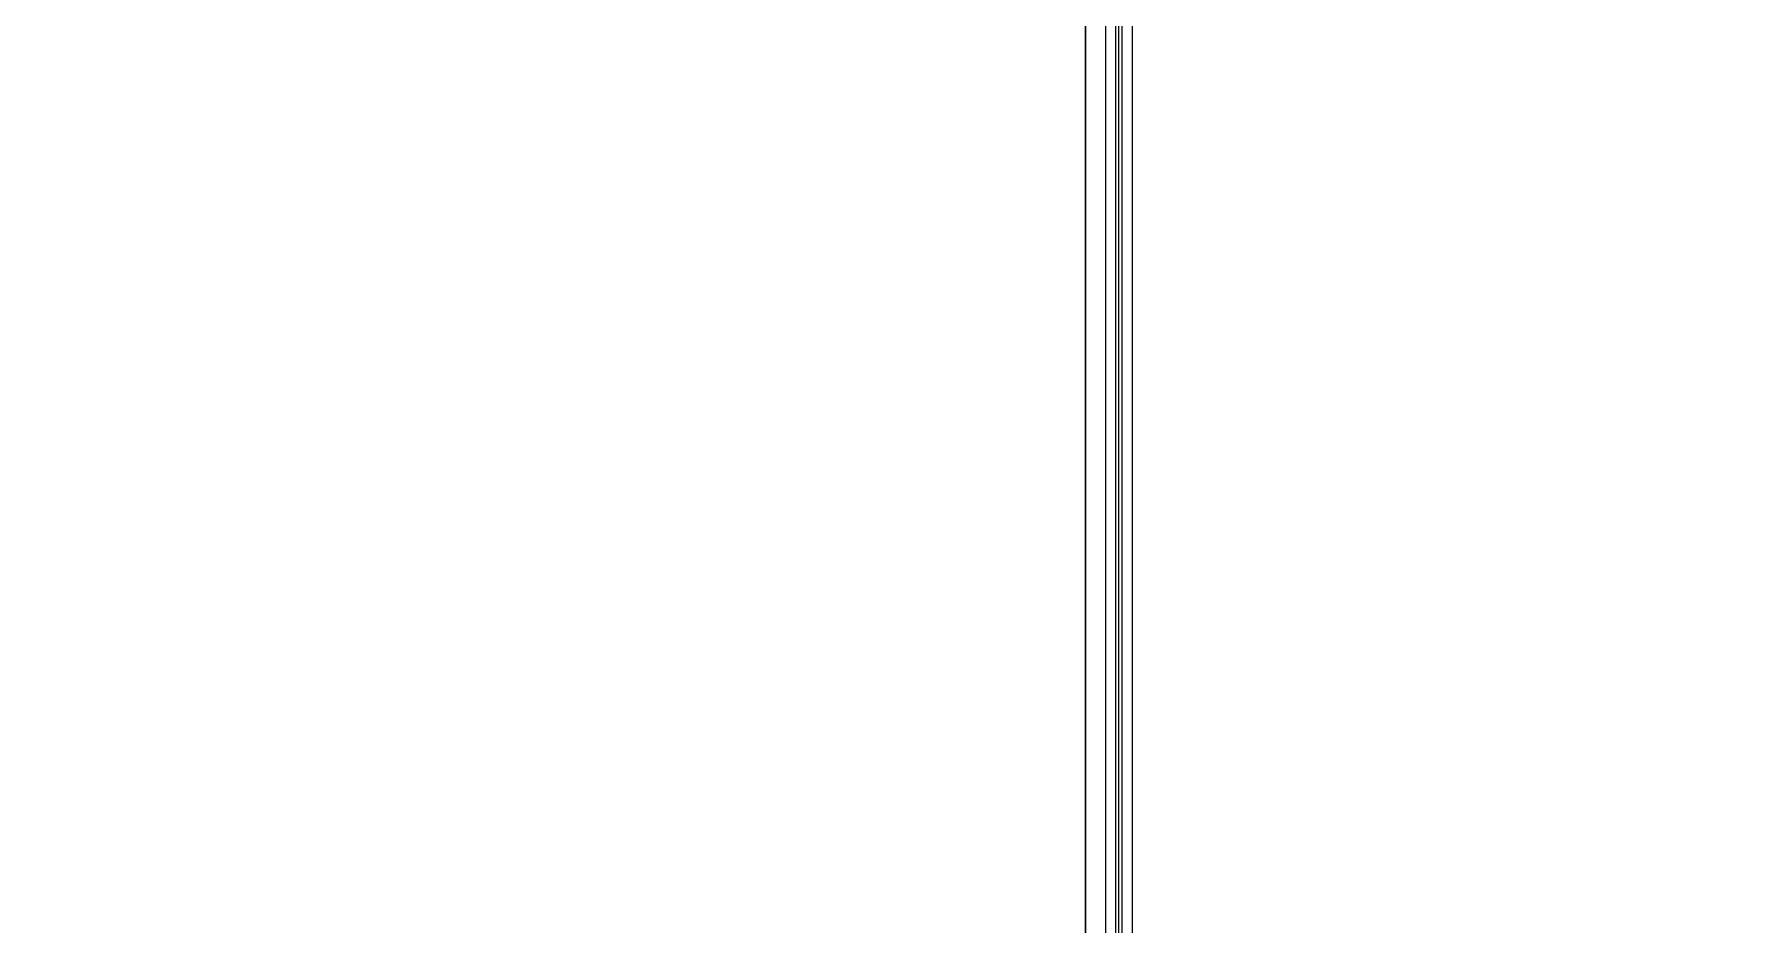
# Model space of a CAD drawing. Extents: x -2749 to 23780, y -1311 to 8245.
# Drawn here: x 3534.9 to 3791.9, y 2598 to 2731.5 of the extents above; entities that cross this region are included whole.
import ezdxf
from ezdxf.xclip import XClip

# ---------------------------------------------------------------- set-up
doc = ezdxf.new("R2010")
doc.units = 0
doc.header["$MEASUREMENT"] = 0
doc.header["$XCLIPFRAME"] = 0
doc.layers.get('0').update_dxf_attribs({"color": 9, "lineweight": 9})
for name, color, linetype, lineweight in [('06D', 9, 'Continuous', 9), ('15', 9, 'Continuous', 9), ('30', 251, 'Continuous', 9), ('40B', 9, 'Continuous', 9)]:
    doc.layers.add(name, color=color, linetype=linetype, lineweight=lineweight)

# ---------------------------------------------------------------- blocks, each defined once
blk = doc.blocks.new('*U289')
at = {"layer": '06D'}
for points in [[(4.95, 4), (395.29, 4)], [(4.95, 0), (395.28, 0)]]:
    blk.add_lwpolyline(points, dxfattribs=at)
at = {"layer": '15'}
for points in [[(1.96, 2.5), (398.29, 2.5)], [(398.29, 1.5), (1.96, 1.5)]]:
    blk.add_lwpolyline(points, dxfattribs=at)
blk = doc.blocks.new('p-zemin kat')
at = {"layer": '40B'}
for points in [[(3697.5, 2405), (3697.5, 2825), (3287.33, 2825), (3287.33, 2405)], [(3697.5, 2405), (3697.5, 2825), (3990, 2825), (3990, 2405)]]:
    blk.add_lwpolyline(points, close=True, dxfattribs=at)
at = {"linetype": 'Continuous'}
ref = blk.add_blockref('*U289', (3699.5, 2802.97), dxfattribs=dict(at, xscale=-1, rotation=90))
XClip(ref).set_block_clipping_path([(-2.0340631396, -18.0378534572), (393.965937529, 39.4999935675)])

msp = doc.modelspace()

# ---------------------------------------------------------------- linework, layer by layer
at = {"layer": '30'}
for points in [[(3280.92, 2743), (3364.5, 2743), (3364.5, 2803), (3692.5, 2803), (3692.5, 2405.03), (3364.5, 2405.04), (3364.5, 2447), (3280.92, 2447)], [(3692.5, 2803), (3980.5, 2803), (3980.5, 2405.01), (3692.5, 2405.01)]]:
    msp.add_lwpolyline(points, close=True, dxfattribs=at)

# ---------------------------------------------------------------- block references
msp.add_blockref('p-zemin kat', (0, 0))

doc.saveas('drawing.dxf')
